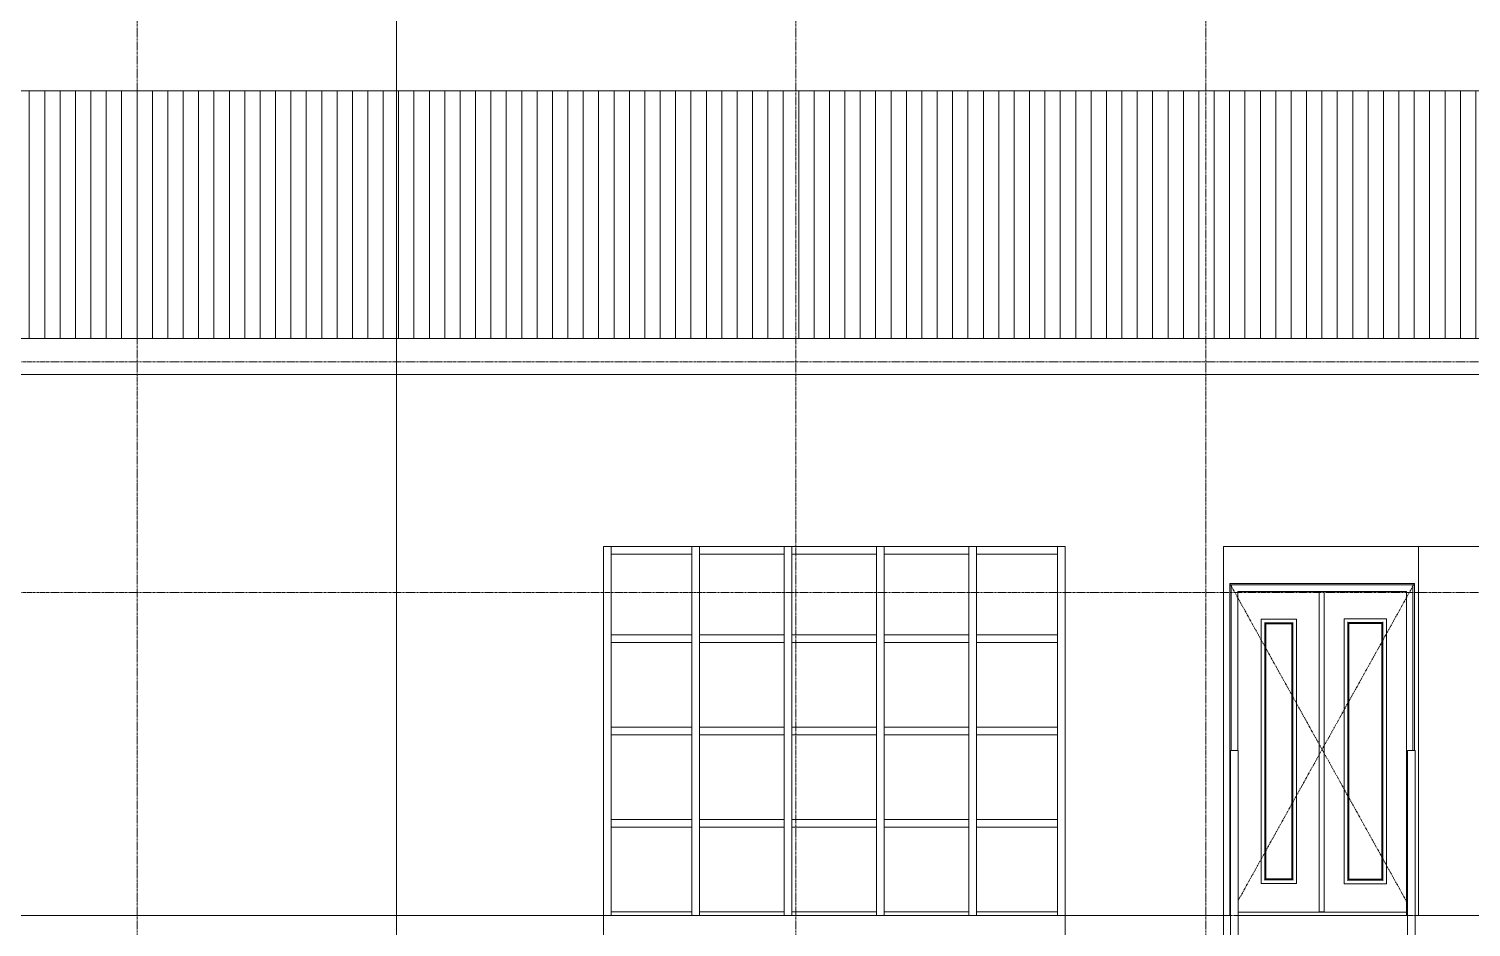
# Model space of a CAD drawing. Header units: inches. Extents: x 22 to 382261, y 22 to 371281.
# Drawn here: x 237078 to 246451, y 116463 to 122303 of the extents above; entities that cross this region are included whole.
import ezdxf

# ---------------------------------------------------------------- set-up
doc = ezdxf.new("R2010")
doc.units = ezdxf.units.IN
doc.header["$MEASUREMENT"] = 0
doc.linetypes.add('Centre', pattern=[31.75, 6.35, -4.7625, 15.875, -4.7625])
doc.linetypes.add('Grid Line 1_2_', pattern=[22.225, 12.7, -3.175, 3.175, -3.175])
for name, color, linetype, lineweight in [('A-DETL-GENF', 92, 'Continuous', 9), ('A-DETL-THIN', 151, 'Continuous', 9), ('A-DOOR', 31, 'Continuous', 9), ('A-DOOR-FRAM', 31, 'Continuous', 9), ('A-FLOR', 192, 'Continuous', 9), ('A-FLOR-HRAL', 11, 'Continuous', 9), ('A-FLOR-LEVL', 51, 'Continuous', 9), ('A-GLAZ-CWMG', 51, 'Continuous', 9), ('A-ROOF-OTLN', 132, 'Continuous', 9), ('G-ANNO-SYMB', 111, 'Continuous', 9), ('I-WALL', 2, 'Continuous', 9), ('S-GRID', 1, 'Continuous', 9)]:
    doc.layers.add(name, color=color, linetype=linetype, lineweight=lineweight)

# ---------------------------------------------------------------- blocks, each defined once
blk = doc.blocks.new('Rectangular Mullion - 50 x 150mm-442057-Right Side Elevation - Callout 1')
at = {"layer": 'A-GLAZ-CWMG'}
blk.add_line((14846.2, 6150), (14846.2, 6750), dxfattribs=at)
blk = doc.blocks.new('Rectangular Mullion - 50 x 150mm-440584-Right Side Elevation - Callout 1')
at = {"layer": 'A-GLAZ-CWMG'}
for p, q in [((17221.2, 6700), (17221.2, 6750)), ((17746.2, 6750), (17746.2, 6700)), ((17221.2, 6700), (17746.2, 6700))]:
    blk.add_line(p, q, dxfattribs=at)
blk = doc.blocks.new('Rectangular Mullion - 50 x 150mm-440587-Right Side Elevation - Callout 1')
at = {"layer": 'A-GLAZ-CWMG'}
for p, q in [((14846.2, 5525), (14846.2, 5575)), ((15371.2, 5575), (14846.2, 5575)), ((15371.2, 5575), (15371.2, 5525)), ((14846.2, 5525), (15371.2, 5525))]:
    blk.add_line(p, q, dxfattribs=at)
blk = doc.blocks.new('Rectangular Mullion - 50 x 150mm-441106-Right Side Elevation - Callout 1')
at = {"layer": 'A-GLAZ-CWMG'}
for p, q in [((15421.2, 5525), (15421.2, 5575)), ((15971.2, 5575), (15421.2, 5575)), ((15971.2, 5575), (15971.2, 5525)), ((15421.2, 5525), (15971.2, 5525))]:
    blk.add_line(p, q, dxfattribs=at)
blk = doc.blocks.new('Rectangular Mullion - 50 x 150mm-V10-Right Side Elevation - Callout 1')
at = {"layer": 'A-GLAZ-CWMG'}
for p, q in [((14846.2, 4350), (14846.2, 4375)), ((15371.2, 4375), (14846.2, 4375)), ((15371.2, 4375), (15371.2, 4350))]:
    blk.add_line(p, q, dxfattribs=at)
blk = doc.blocks.new('Rectangular Mullion - 50 x 150mm-V11-Right Side Elevation - Callout 1')
at = {"layer": 'A-GLAZ-CWMG'}
for p, q in [((15421.2, 4350), (15421.2, 4375)), ((15971.2, 4375), (15421.2, 4375)), ((15971.2, 4375), (15971.2, 4350))]:
    blk.add_line(p, q, dxfattribs=at)
blk = doc.blocks.new('Rectangular Mullion - 50 x 150mm-442040-Right Side Elevation - Callout 1')
at = {"layer": 'A-GLAZ-CWMG'}
blk.add_line((17746.2, 6150), (17746.2, 5550), dxfattribs=at)
blk = doc.blocks.new('Rectangular Mullion - 50 x 150mm-441108-Right Side Elevation - Callout 1')
at = {"layer": 'A-GLAZ-CWMG'}
for p, q in [((15421.2, 6700), (15421.2, 6750)), ((15971.2, 6750), (15971.2, 6700)), ((15421.2, 6700), (15971.2, 6700))]:
    blk.add_line(p, q, dxfattribs=at)
blk = doc.blocks.new('Rectangular Mullion - 50 x 150mm-442043-Right Side Elevation - Callout 1')
at = {"layer": 'A-GLAZ-CWMG'}
blk.add_line((14846.2, 4950), (14846.2, 5550), dxfattribs=at)
blk = doc.blocks.new('Rectangular Mullion - 50 x 150mm-442033-Right Side Elevation - Callout 1')
at = {"layer": 'A-GLAZ-CWMG'}
for p, q in [((15371.2, 6150), (15371.2, 5550)), ((15421.2, 5550), (15421.2, 6150))]:
    blk.add_line(p, q, dxfattribs=at)
blk = doc.blocks.new('Rectangular Mullion - 50 x 150mm-442058-Right Side Elevation - Callout 1')
at = {"layer": 'A-GLAZ-CWMG'}
blk.add_line((17746.2, 6750), (17746.2, 6150), dxfattribs=at)
blk = doc.blocks.new('Rectangular Mullion - 50 x 150mm-442052-Right Side Elevation - Callout 1')
at = {"layer": 'A-GLAZ-CWMG'}
for p, q in [((15371.2, 6750), (15371.2, 6150)), ((15421.2, 6150), (15421.2, 6750))]:
    blk.add_line(p, q, dxfattribs=at)
blk = doc.blocks.new('Doors_Door-sets_JELD-WEN_Interior_HP_FS12_FCore_Glass10_Double_1_0 - 1200 entaranc ff-788506-Right Side Elevation - Callout 1')
at = {"layer": 'A-DOOR', "linetype": 'Centre'}
for p, q in [((18866.2, 6510), (19466.2, 5430)), ((19466.2, 5430), (20066.2, 6510)), ((18921.6, 4449.7), (19466.2, 5430)), ((19466.2, 5430), (20020.8, 4431.7)), ((18866.2, 4350), (18871.6, 4359.7))]:
    blk.add_line(p, q, dxfattribs=at)
at = {"layer": 'A-DOOR'}
for p, q in [((18876.2, 5424), (18876.2, 6500)), ((18876.2, 6500), (20056.2, 6500)), ((20056.2, 6500), (20056.2, 5424)), ((19447.2, 6456), (19447.2, 4375)), ((19447.2, 6456), (19449.2, 6456)), ((19477.2, 6456), (19449.2, 6456)), ((19469.2, 6456), (19469.2, 6458)), ((19471.2, 6458), (19471.2, 6456)), ((19473.9, 6458), (19473.9, 6456)), ((19477.2, 6456), (19479.2, 6456)), ((19479.2, 4375), (19479.2, 6456)), ((19609.2, 6280), (19609.2, 4556)), ((19885.2, 6280), (19609.2, 6280)), ((19885.2, 4556), (19885.2, 6280)), ((19069.7, 6277), (19069.7, 4559)), ((19300.7, 6277), (19069.7, 6277)), ((19100.7, 6246), (19094.2, 6252.5)), ((19094.2, 6252.5), (19276.2, 6252.5)), ((19094.2, 6252.5), (19094.2, 4583.5)), ((19100.7, 4590), (19100.7, 6246)), ((19100.7, 6246), (19269.7, 6246)), ((19276.2, 6252.5), (19269.7, 6246)), ((19269.7, 6246), (19269.7, 4590)), ((19276.2, 4583.5), (19276.2, 6252.5)), ((19300.7, 4559), (19300.7, 6277)), ((19640.2, 6249), (19633.7, 6255.5)), ((19633.7, 6255.5), (19633.7, 4580.5)), ((19860.7, 6255.5), (19633.7, 6255.5)), ((19640.2, 4587), (19640.2, 6249)), ((19640.2, 6249), (19854.2, 6249)), ((19860.7, 6255.5), (19854.2, 6249)), ((19854.2, 6249), (19854.2, 4587)), ((19860.7, 4580.5), (19860.7, 6255.5)), ((19069.7, 4559), (19300.7, 4559)), ((19100.7, 4590), (19094.2, 4583.5)), ((19094.2, 4583.5), (19276.2, 4583.5)), ((19269.7, 4590), (19100.7, 4590)), ((19269.7, 4590), (19276.2, 4583.5)), ((19609.2, 4556), (19885.2, 4556)), ((19640.2, 4587), (19633.7, 4580.5)), ((19633.7, 4580.5), (19860.7, 4580.5)), ((19854.2, 4587), (19640.2, 4587)), ((19854.2, 4587), (19860.7, 4580.5)), ((18921.6, 4372), (20014.2, 4372)), ((19447.2, 4375), (19449.2, 4375)), ((19477.2, 4375), (19449.2, 4375)), ((19469.2, 4372), (19469.2, 4375)), ((19471.2, 4375), (19471.2, 4372)), ((19473.9, 4375), (19473.9, 4372)), ((19477.2, 4375), (19479.2, 4375)), ((20014.2, 4350), (20014.2, 4372))]:
    blk.add_line(p, q, dxfattribs=at)
for points, knots in [([(19611.2, 6278), (19611, 6278.2), (19610.8, 6278.4), (19610.4, 6278.8), (19610.2, 6279), (19610.1, 6279.1), (19609.9, 6279.3), (19609.8, 6279.4), (19609.6, 6279.6), (19609.5, 6279.7), (19609.3, 6279.9), (19609.2, 6280), (19609.2, 6280), (19609.2, 6280)], [0, 0, 0, 0, 0.166667, 0.25, 0.333333, 0.375, 0.416667, 0.5, 0.583333, 0.666667, 0.75, 0.833333, 1, 1, 1, 1]), ([(19885.2, 6280), (19885.2, 6280), (19885.2, 6280), (19885, 6279.9), (19884.9, 6279.7), (19884.8, 6279.6), (19884.6, 6279.4), (19884.5, 6279.3), (19884.3, 6279.1), (19884.2, 6279), (19884, 6278.8), (19883.6, 6278.4), (19883.4, 6278.2), (19883.2, 6278)], [-1, -1, -1, -1, -0.833333, -0.75, -0.666667, -0.583333, -0.5, -0.416667, -0.375, -0.333333, -0.25, -0.166667, 0, 0, 0, 0]), ([(19071.7, 6275), (19071.5, 6275.2), (19071.3, 6275.4), (19070.9, 6275.8), (19070.7, 6276), (19070.6, 6276.1), (19070.4, 6276.3), (19070.3, 6276.4), (19070.1, 6276.6), (19070, 6276.7), (19069.8, 6276.9), (19069.7, 6277), (19069.7, 6277), (19069.7, 6277)], [0, 0, 0, 0, 0.166667, 0.25, 0.333333, 0.375, 0.416667, 0.5, 0.583333, 0.666667, 0.75, 0.833333, 1, 1, 1, 1]), ([(19092.3, 6254.4), (19092.5, 6254.2), (19092.7, 6254), (19093, 6253.7), (19093.2, 6253.5), (19093.4, 6253.2), (19093.6, 6253.1), (19093.8, 6252.9), (19094, 6252.7), (19094.1, 6252.6), (19094.2, 6252.5)], [-1, -1, -1, -1, -0.8, -0.7, -0.6, -0.5, -0.4, -0.3, -0.2, 0, 0, 0, 0]), ([(19276.2, 6252.5), (19276.3, 6252.6), (19276.4, 6252.7), (19276.6, 6252.9), (19276.8, 6253.1), (19276.9, 6253.2), (19277.2, 6253.5), (19277.4, 6253.7), (19277.7, 6254), (19277.9, 6254.2), (19278.1, 6254.4)], [0, 0, 0, 0, 0.2, 0.3, 0.4, 0.5, 0.6, 0.7, 0.8, 1, 1, 1, 1]), ([(19300.7, 6277), (19300.7, 6277), (19300.7, 6277), (19300.5, 6276.9), (19300.4, 6276.7), (19300.3, 6276.6), (19300.1, 6276.4), (19300, 6276.3), (19299.8, 6276.1), (19299.7, 6276), (19299.5, 6275.8), (19299.1, 6275.4), (19298.9, 6275.2), (19298.7, 6275)], [-1, -1, -1, -1, -0.833333, -0.75, -0.666667, -0.583333, -0.5, -0.416667, -0.375, -0.333333, -0.25, -0.166667, 0, 0, 0, 0]), ([(19633.7, 6255.5), (19633.6, 6255.6), (19633.5, 6255.7), (19633.3, 6255.9), (19633.1, 6256.1), (19632.9, 6256.2), (19632.7, 6256.5), (19632.5, 6256.7), (19632.2, 6257), (19632, 6257.2), (19631.8, 6257.4)], [0, 0, 0, 0, 0.2, 0.3, 0.4, 0.5, 0.6, 0.7, 0.8, 1, 1, 1, 1]), ([(19862.6, 6257.4), (19862.4, 6257.2), (19862.2, 6257), (19861.9, 6256.7), (19861.7, 6256.5), (19861.4, 6256.2), (19861.3, 6256.1), (19861.1, 6255.9), (19860.9, 6255.7), (19860.8, 6255.6), (19860.7, 6255.5)], [-1, -1, -1, -1, -0.8, -0.7, -0.6, -0.5, -0.4, -0.3, -0.2, 0, 0, 0, 0]), ([(19071.7, 4561), (19071.5, 4560.8), (19071.3, 4560.6), (19070.9, 4560.2), (19070.7, 4560), (19070.6, 4559.9), (19070.4, 4559.7), (19070.3, 4559.6), (19070.1, 4559.4), (19070, 4559.3), (19069.8, 4559.1), (19069.7, 4559), (19069.7, 4559), (19069.7, 4559)], [0, 0, 0, 0, 0.166667, 0.25, 0.333333, 0.375, 0.416667, 0.5, 0.583333, 0.666667, 0.75, 0.833333, 1, 1, 1, 1]), ([(19094.2, 4583.5), (19094.1, 4583.4), (19094, 4583.3), (19093.8, 4583.1), (19093.6, 4582.9), (19093.4, 4582.8), (19093.2, 4582.5), (19093, 4582.3), (19092.7, 4582), (19092.5, 4581.8), (19092.3, 4581.6)], [0, 0, 0, 0, 0.2, 0.3, 0.4, 0.5, 0.6, 0.7, 0.8, 1, 1, 1, 1]), ([(19276.2, 4583.5), (19276.3, 4583.4), (19276.4, 4583.3), (19276.6, 4583.1), (19276.8, 4582.9), (19276.9, 4582.8), (19277.2, 4582.5), (19277.4, 4582.3), (19277.7, 4582), (19277.9, 4581.8), (19278.1, 4581.6)], [0, 0, 0, 0, 0.2, 0.3, 0.4, 0.5, 0.6, 0.7, 0.8, 1, 1, 1, 1]), ([(19298.7, 4561), (19298.9, 4560.8), (19299.1, 4560.6), (19299.5, 4560.2), (19299.7, 4560), (19299.8, 4559.9), (19300, 4559.7), (19300.1, 4559.6), (19300.3, 4559.4), (19300.4, 4559.3), (19300.5, 4559.1), (19300.7, 4559), (19300.7, 4559), (19300.7, 4559)], [0, 0, 0, 0, 0.166667, 0.25, 0.333333, 0.375, 0.416667, 0.5, 0.583333, 0.666667, 0.75, 0.833333, 1, 1, 1, 1]), ([(19611.2, 4558), (19611, 4557.8), (19610.8, 4557.6), (19610.4, 4557.2), (19610.2, 4557), (19610.1, 4556.9), (19609.9, 4556.7), (19609.8, 4556.6), (19609.6, 4556.4), (19609.5, 4556.3), (19609.3, 4556.1), (19609.2, 4556), (19609.2, 4556), (19609.2, 4556)], [0, 0, 0, 0, 0.166667, 0.25, 0.333333, 0.375, 0.416667, 0.5, 0.583333, 0.666667, 0.75, 0.833333, 1, 1, 1, 1]), ([(19633.7, 4580.5), (19633.6, 4580.4), (19633.5, 4580.3), (19633.3, 4580.1), (19633.1, 4579.9), (19632.9, 4579.8), (19632.7, 4579.5), (19632.5, 4579.3), (19632.2, 4579), (19632, 4578.8), (19631.8, 4578.6)], [0, 0, 0, 0, 0.2, 0.3, 0.4, 0.5, 0.6, 0.7, 0.8, 1, 1, 1, 1]), ([(19860.7, 4580.5), (19860.8, 4580.4), (19860.9, 4580.3), (19861.1, 4580.1), (19861.3, 4579.9), (19861.4, 4579.8), (19861.7, 4579.5), (19861.9, 4579.3), (19862.2, 4579), (19862.4, 4578.8), (19862.6, 4578.6)], [0, 0, 0, 0, 0.2, 0.3, 0.4, 0.5, 0.6, 0.7, 0.8, 1, 1, 1, 1]), ([(19883.2, 4558), (19883.4, 4557.8), (19883.6, 4557.6), (19884, 4557.2), (19884.2, 4557), (19884.3, 4556.9), (19884.5, 4556.7), (19884.6, 4556.6), (19884.8, 4556.4), (19884.9, 4556.3), (19885, 4556.1), (19885.2, 4556), (19885.2, 4556), (19885.2, 4556)], [0, 0, 0, 0, 0.166667, 0.25, 0.333333, 0.375, 0.416667, 0.5, 0.583333, 0.666667, 0.75, 0.833333, 1, 1, 1, 1])]:
    blk.add_open_spline(points, degree=3, knots=knots, dxfattribs=at)
at = {"layer": 'A-DOOR-FRAM'}
for p, q in [((18876.2, 5424), (18876.2, 6500)), ((20056.2, 6500), (18876.2, 6500)), ((20056.2, 5424), (20056.2, 6500)), ((18918.2, 6458), (18918.2, 5424)), ((18918.2, 6458), (20014.2, 6458)), ((20014.2, 6458), (20014.2, 4350))]:
    blk.add_line(p, q, dxfattribs=at)
blk = doc.blocks.new('Top Rail Type - Top Rail_Internal_-909775-Right Side Elevation - Callout 1')
at = {"layer": 'A-FLOR-HRAL'}
for p, q in [((20020.8, 5424), (20070.8, 5424)), ((20020.8, 4206), (20020.8, 5424)), ((20070.8, 5424), (20070.8, 4206)), ((20020.8, 4032), (20020.8, 4206)), ((20070.8, 4206), (20070.8, 4032)), ((18706.2, 4032), (14031.2, 1074)), ((20070.8, 4032), (18706.2, 4032)), ((20070.8, 3982), (20070.8, 4032)), ((18720.7, 3982), (14031.2, 1014.8)), ((20070.8, 3982), (18720.7, 3982)), ((14031.2, 1014.8), (14031.2, 1074))]:
    blk.add_line(p, q, dxfattribs=at)
blk = doc.blocks.new('Top Rail Type - Top Rail_Internal_-909790-Right Side Elevation - Callout 1')
at = {"layer": 'A-FLOR-HRAL'}
for p, q in [((18871.6, 5424), (18921.6, 5424)), ((18871.6, 4206), (18871.6, 5424)), ((18921.6, 5424), (18921.6, 4206)), ((18871.6, 4073.3), (18871.6, 4206)), ((18921.6, 4206), (18871.6, 4206)), ((18921.6, 4206), (18921.6, 4073.3)), ((18871.6, 4073.3), (18871.6, 4032)), ((18921.6, 4073.3), (18871.6, 4073.3)), ((18921.6, 4032), (18921.6, 4073.3)), ((18871.6, 3982), (18871.6, 3976.8)), ((18871.6, 3976.8), (18886.6, 3976.8))]:
    blk.add_line(p, q, dxfattribs=at)

msp = doc.modelspace()

# ---------------------------------------------------------------- hatches: boundary and pattern name
at = {"layer": 'A-DETL-GENF'}
h = msp.add_hatch(dxfattribs=at)
h.set_pattern_fill('FP_4', color=174, style=0, pattern_type=2)
h.set_pattern_definition([(90, (228481.12, 112188.33), (-100, 6e-15), [])])
h.paths.add_polyline_path([(236623.3, 120290.6), (249588.4, 120290.6), (249588.4, 121900.5), (227516.1, 121900.5), (227516.1, 120408.1), (228900.9, 120526.8), (228921.2, 120290.6), (234243.6, 120290.6)])

# ---------------------------------------------------------------- linework, layer by layer
at = {"layer": 'A-DETL-THIN'}
for p, q in [((249588.4, 121900.5), (227516.1, 121900.5)), ((228921.2, 120290.6), (249588.4, 120290.6))]:
    msp.add_line(p, q, dxfattribs=at)
at = {"layer": 'A-FLOR'}
for p, q in [((227477.3, 116538.3), (244887.7, 116538.3)), ((244842.3, 116388.3), (244842.3, 116538.3)), ((244937.7, 116538.3), (246036.9, 116538.3)), ((246339.4, 116538.3), (248969.4, 116538.3))]:
    msp.add_line(p, q, dxfattribs=at)
at = {"layer": 'A-FLOR-LEVL', "linetype": 'Grid Line 1_2_'}
for p, q in [((212682.1, 120138.3), (251888.2, 120138.3)), ((212682.1, 118638.3), (251888.2, 118638.3)), ((212682.1, 116538.3), (251888.2, 116538.3))]:
    msp.add_line(p, q, dxfattribs=at)
at = {"layer": 'A-ROOF-OTLN'}
msp.add_line((249588.4, 120055.6), (227477.3, 120055.6), dxfattribs=at)
at = {"layer": 'G-ANNO-SYMB'}
msp.add_line((239467.1, 123119.7), (239467.1, 109483.3), dxfattribs=at)
at = {"layer": 'I-WALL'}
for p, q in [((240812.3, 115514.2), (240812.3, 118938.3)), ((240812.3, 118938.3), (243812.3, 118938.3)), ((243812.3, 118938.3), (243812.3, 116088.3)), ((244842.3, 118938.3), (244842.3, 116538.3)), ((244842.3, 118938.3), (247357.8, 118938.3)), ((246109.4, 116538.3), (246109.4, 118938.3)), ((244882.3, 116538.3), (244882.3, 118698.3)), ((244882.3, 118698.3), (246082.3, 118698.3)), ((246082.3, 118698.3), (246082.3, 117612.3)), ((244842.3, 116220.3), (244842.3, 116538.3)), ((246339.4, 116538.3), (246086.9, 116538.3))]:
    msp.add_line(p, q, dxfattribs=at)
at = {"layer": 'S-GRID', "linetype": 'Grid Line 1_2_'}
for p, q in [((237782.3, 111738.3), (237782.3, 126972.5)), ((242062.3, 111738.3), (242062.3, 126972.5)), ((244727.3, 111738.3), (244727.3, 126972.5))]:
    msp.add_line(p, q, dxfattribs=at)

# ---------------------------------------------------------------- block references
at = {"layer": 'A-DOOR', "linetype": 'Centre'}
msp.add_blockref('Doors_Door-sets_JELD-WEN_Interior_HP_FS12_FCore_Glass10_Double_1_0 - 1200 entaranc ff-788506-Right Side Elevation - Callout 1', (226016.1, 112188.3), dxfattribs=at)
at = {"layer": 'A-FLOR-HRAL'}
for name in ['Top Rail Type - Top Rail_Internal_-909775-Right Side Elevation - Callout 1', 'Top Rail Type - Top Rail_Internal_-909790-Right Side Elevation - Callout 1']:
    msp.add_blockref(name, (226016.1, 112188.3), dxfattribs=at)
at = {"layer": 'A-GLAZ-CWMG'}
for name, p in [('Rectangular Mullion - 50 x 150mm-442057-Right Side Elevation - Callout 1', (226016.1, 112188.3)), ('Rectangular Mullion - 50 x 150mm-440584-Right Side Elevation - Callout 1', (223641.1, 112188.3)), ('Rectangular Mullion - 50 x 150mm-442052-Right Side Elevation - Callout 1', (226016.1, 112188.3)), ('Rectangular Mullion - 50 x 150mm-441108-Right Side Elevation - Callout 1', (226016.1, 112188.3)), ('Rectangular Mullion - 50 x 150mm-442052-Right Side Elevation - Callout 1', (226616.1, 112188.3)), ('Rectangular Mullion - 50 x 150mm-441108-Right Side Elevation - Callout 1', (226616.1, 112188.3)), ('Rectangular Mullion - 50 x 150mm-442052-Right Side Elevation - Callout 1', (227216.1, 112188.3)), ('Rectangular Mullion - 50 x 150mm-441108-Right Side Elevation - Callout 1', (227216.1, 112188.3)), ('Rectangular Mullion - 50 x 150mm-442052-Right Side Elevation - Callout 1', (227816.1, 112188.3)), ('Rectangular Mullion - 50 x 150mm-440584-Right Side Elevation - Callout 1', (226016.1, 112188.3)), ('Rectangular Mullion - 50 x 150mm-442058-Right Side Elevation - Callout 1', (226016.1, 112188.3)), ('Rectangular Mullion - 50 x 150mm-440587-Right Side Elevation - Callout 1', (226016.1, 112788.3)), ('Rectangular Mullion - 50 x 150mm-442043-Right Side Elevation - Callout 1', (226016.1, 112788.3)), ('Rectangular Mullion - 50 x 150mm-442033-Right Side Elevation - Callout 1', (226016.1, 112188.3)), ('Rectangular Mullion - 50 x 150mm-441106-Right Side Elevation - Callout 1', (226016.1, 112788.3)), ('Rectangular Mullion - 50 x 150mm-442033-Right Side Elevation - Callout 1', (226616.1, 112188.3)), ('Rectangular Mullion - 50 x 150mm-441106-Right Side Elevation - Callout 1', (226616.1, 112788.3)), ('Rectangular Mullion - 50 x 150mm-442033-Right Side Elevation - Callout 1', (227216.1, 112188.3)), ('Rectangular Mullion - 50 x 150mm-441106-Right Side Elevation - Callout 1', (227216.1, 112788.3)), ('Rectangular Mullion - 50 x 150mm-442033-Right Side Elevation - Callout 1', (227816.1, 112188.3)), ('Rectangular Mullion - 50 x 150mm-440587-Right Side Elevation - Callout 1', (228391.1, 112788.3)), ('Rectangular Mullion - 50 x 150mm-442040-Right Side Elevation - Callout 1', (226016.1, 112188.3)), ('Rectangular Mullion - 50 x 150mm-440587-Right Side Elevation - Callout 1', (226016.1, 112188.3)), ('Rectangular Mullion - 50 x 150mm-442043-Right Side Elevation - Callout 1', (226016.1, 112188.3)), ('Rectangular Mullion - 50 x 150mm-442033-Right Side Elevation - Callout 1', (226016.1, 111588.3)), ('Rectangular Mullion - 50 x 150mm-441106-Right Side Elevation - Callout 1', (226016.1, 112188.3)), ('Rectangular Mullion - 50 x 150mm-442033-Right Side Elevation - Callout 1', (226616.1, 111588.3)), ('Rectangular Mullion - 50 x 150mm-441106-Right Side Elevation - Callout 1', (226616.1, 112188.3)), ('Rectangular Mullion - 50 x 150mm-442033-Right Side Elevation - Callout 1', (227216.1, 111588.3)), ('Rectangular Mullion - 50 x 150mm-441106-Right Side Elevation - Callout 1', (227216.1, 112188.3)), ('Rectangular Mullion - 50 x 150mm-442033-Right Side Elevation - Callout 1', (227816.1, 111588.3)), ('Rectangular Mullion - 50 x 150mm-440587-Right Side Elevation - Callout 1', (228391.1, 112188.3)), ('Rectangular Mullion - 50 x 150mm-442040-Right Side Elevation - Callout 1', (226016.1, 111588.3)), ('Rectangular Mullion - 50 x 150mm-440587-Right Side Elevation - Callout 1', (226016.1, 111588.3)), ('Rectangular Mullion - 50 x 150mm-441106-Right Side Elevation - Callout 1', (226016.1, 111588.3)), ('Rectangular Mullion - 50 x 150mm-441106-Right Side Elevation - Callout 1', (226616.1, 111588.3)), ('Rectangular Mullion - 50 x 150mm-441106-Right Side Elevation - Callout 1', (227216.1, 111588.3)), ('Rectangular Mullion - 50 x 150mm-440587-Right Side Elevation - Callout 1', (228391.1, 111588.3)), ('Rectangular Mullion - 50 x 150mm-442043-Right Side Elevation - Callout 1', (226016.1, 111588.3)), ('Rectangular Mullion - 50 x 150mm-442033-Right Side Elevation - Callout 1', (226016.1, 110988.3)), ('Rectangular Mullion - 50 x 150mm-442033-Right Side Elevation - Callout 1', (226616.1, 110988.3)), ('Rectangular Mullion - 50 x 150mm-442033-Right Side Elevation - Callout 1', (227216.1, 110988.3)), ('Rectangular Mullion - 50 x 150mm-442033-Right Side Elevation - Callout 1', (227816.1, 110988.3)), ('Rectangular Mullion - 50 x 150mm-442040-Right Side Elevation - Callout 1', (226016.1, 110988.3)), ('Rectangular Mullion - 50 x 150mm-V10-Right Side Elevation - Callout 1', (226016.1, 112188.3)), ('Rectangular Mullion - 50 x 150mm-V11-Right Side Elevation - Callout 1', (226016.1, 112188.3)), ('Rectangular Mullion - 50 x 150mm-V11-Right Side Elevation - Callout 1', (226616.1, 112188.3)), ('Rectangular Mullion - 50 x 150mm-V11-Right Side Elevation - Callout 1', (227216.1, 112188.3)), ('Rectangular Mullion - 50 x 150mm-V10-Right Side Elevation - Callout 1', (228391.1, 112188.3))]:
    msp.add_blockref(name, p, dxfattribs=at)

doc.saveas('drawing.dxf')
